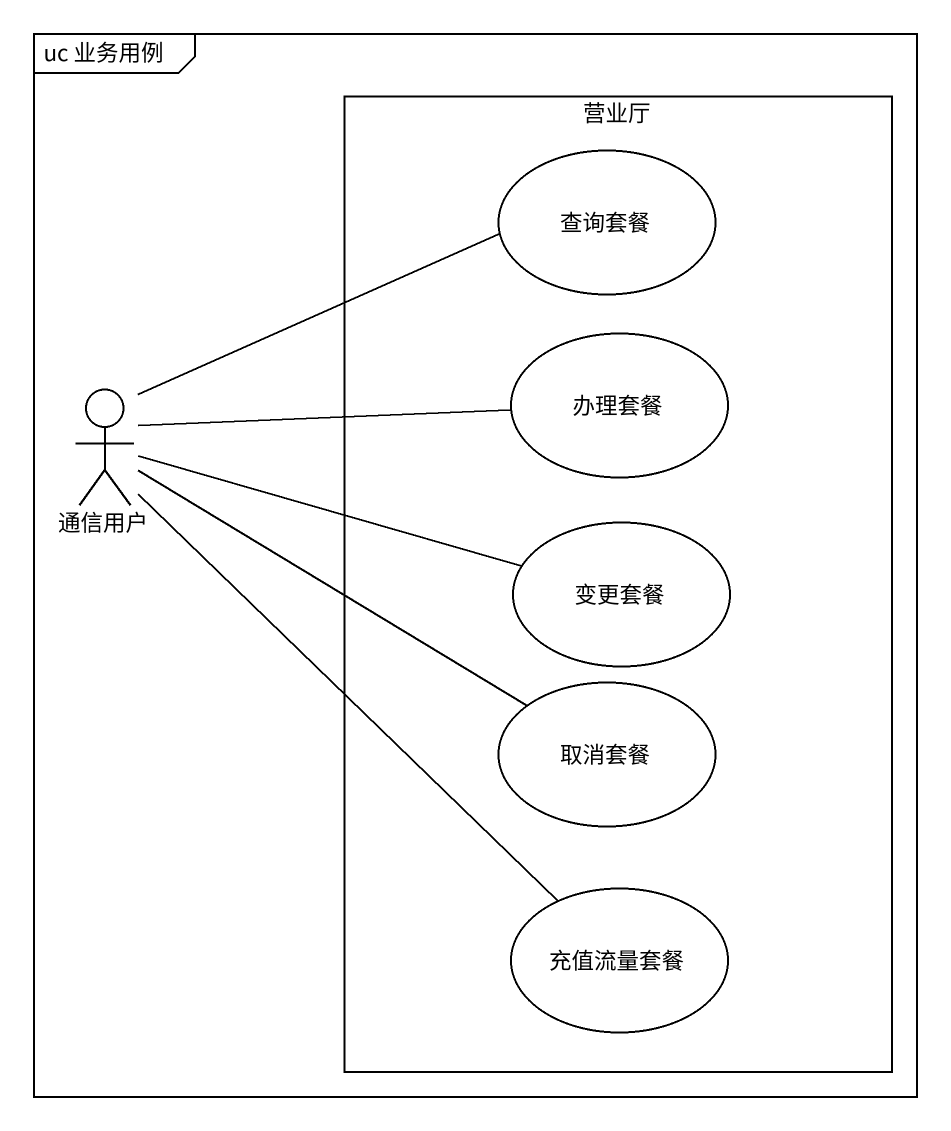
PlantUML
@startuml
mainframe uc 业务用例
rectangle 营业厅 {
  usecase 查询套餐
  usecase 办理套餐
  usecase 变更套餐
  usecase 取消套餐
  usecase 充值流量套餐
}
actor 通信用户
通信用户 -right- 查询套餐
通信用户 -right- 办理套餐
通信用户 -right- 变更套餐
通信用户 -right- 取消套餐
通信用户 -- 充值流量套餐
@enduml
